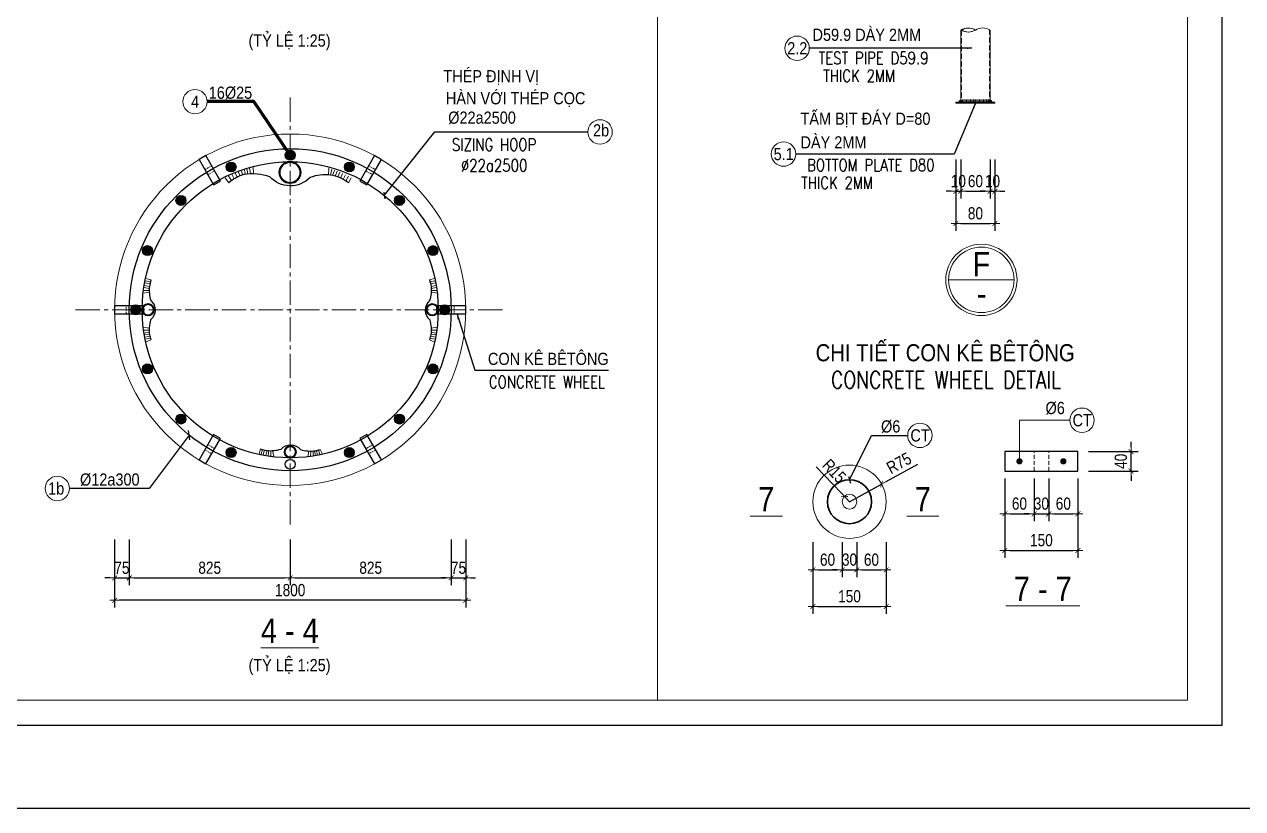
# Model space of a CAD drawing. Header units: millimetres. Extents: x -2123450 to -961021, y -260876 to 649159.
# Drawn here: x -1306265 to -1268805, y 317910 to 342013 of the extents above; entities that cross this region are included whole.
import ezdxf
from ezdxf.enums import TextEntityAlignment as Align

# ---------------------------------------------------------------- set-up
doc = ezdxf.new("R2010")
doc.units = ezdxf.units.MM
doc.header["$LTSCALE"] = 1000
doc.header["$MEASUREMENT"] = 0
doc.header["$PDMODE"] = 66
for name, pattern in [('CENTER2', [1.125, 0.75, -0.125, 0.125, -0.125]), ('HIDDEN', [0.375, 0.25, -0.125]), ('HIDDEN2', [4.7625, 3.175, -1.5875])]:
    doc.linetypes.add(name, pattern=pattern)
doc.layers.get('0').update_dxf_attribs({"linetype": 'CONTINUOUS'})
doc.layers.get('DEFPOINTS').update_dxf_attribs({"linetype": 'CONTINUOUS'})
for name, color, linetype in [('03BORER', 3, 'CONTINUOUS'), ('05STEEL', 4, 'CONTINUOUS'), ('TEXT', 7, 'CONTINUOUS')]:
    doc.layers.add(name, color=color, linetype=linetype)
for name, color, linetype, lineweight in [('NDC_S_AXIS', 5, 'CENTER2', 15), ('NDC_S_BREAK-LINE', 1, 'CONTINUOUS', 15), ('NDC_S_CONTINUOUS', 3, 'CONTINUOUS', 20), ('NDC_S_DIM', 1, 'CONTINUOUS', 9), ('NDC_S_FOUNDATION NAME', 7, 'CONTINUOUS', 20), ('NDC_S_HATCH MATERIAL', 8, 'CONTINUOUS', 13), ('NDC_S_HIDDEN', 9, 'HIDDEN2', 20), ('NDC_S_LEADER', 1, 'CONTINUOUS', 9), ('NDC_S_REBAR', 4, 'CONTINUOUS', 35), ('NDC_S_REBAR NO.', 7, 'CONTINUOUS', 20), ('NDC_S_REBAR NO. BOX', 1, 'CONTINUOUS', 9), ('NDC_S_REBAR SECTION', 6, 'CONTINUOUS', 25), ('NDC_S_STIRRUP', 2, 'CONTINUOUS', 25), ('NDC_S_VN TITLE', 6, 'CONTINUOUS', 9)]:
    doc.layers.add(name, color=color, linetype=linetype, lineweight=lineweight)
doc.styles.add('NDC_ARIAL', font='arial.ttf', dxfattribs={"width": 0.8})
doc.styles.get("Standard").update_dxf_attribs({"font": 'romans.shx', "bigfont": 'vns.shx'})
doc.dimstyles.new('NDC_1-100', dxfattribs={"dimscale": 100, "dimtxt": 2.2, "dimasz": 1, "dimexe": 1.5, "dimexo": 2, "dimgap": 0.8, "dimtad": 1, "dimdec": 0, "dimdsep": 46, "dimtxsty": 'NDC_ARIAL', "dimblk": 'DIMMARK', "dimcen": 49999.938995, "dimdle": 1.5, "dimclrd": 1, "dimclre": 1, "dimclrt": 3, "dimadec": 0, "dimazin": 0, "dimtfac": 1, "dimtdec": 0, "dimtix": 1, "dimtmove": 2, "dimatfit": 3, "dimfxl": 1, "dimarcsym": 0})
doc.dimstyles.new('NDC_1-150(10)', dxfattribs={"dimscale": 150, "dimtxt": 2.5, "dimasz": 1, "dimexe": 1.5, "dimexo": 0, "dimgap": 0.8, "dimtad": 1, "dimdec": 0, "dimlfac": 0.066667, "dimdsep": 46, "dimtxsty": 'NDC_ARIAL', "dimblk": 'DIMMARK', "dimcen": 49999.938995, "dimdle": 1.5, "dimclrd": 1, "dimclre": 1, "dimclrt": 3, "dimadec": 0, "dimazin": 0, "dimtfac": 1, "dimtdec": 0, "dimtix": 1, "dimtmove": 2, "dimatfit": 3, "dimfxl": 1, "dimarcsym": 0})
doc.dimstyles.new('NDC_1-150(25)', dxfattribs={"dimscale": 150, "dimtxt": 2.5, "dimasz": 1, "dimexe": 1.5, "dimexo": 0, "dimgap": 0.8, "dimtad": 1, "dimdec": 0, "dimlfac": 0.166667, "dimdsep": 46, "dimtxsty": 'NDC_ARIAL', "dimblk": 'DIMMARK', "dimcen": 49999.938995, "dimdle": 1.5, "dimclrd": 1, "dimclre": 1, "dimclrt": 3, "dimadec": 0, "dimazin": 0, "dimtfac": 1, "dimtdec": 0, "dimtix": 1, "dimtmove": 2, "dimatfit": 3, "dimfxl": 1, "dimarcsym": 0})

# ---------------------------------------------------------------- blocks, each defined once
blk = doc.blocks.new('*U228')
at = {"layer": 'NDC_S_HATCH MATERIAL'}
blk.add_line((0, 42), (0, -42), dxfattribs=at)
blk = doc.blocks.new('*U227')
at = {"layer": 'NDC_S_HATCH MATERIAL', "color": 0, "linetype": 'ByBlock', "lineweight": -2, "transparency": 16777216}
for p in [(0, 0), (40, 0), (80, 0), (120, 0), (160, 0), (200, 0), (240, 0), (280, 0), (320, 0), (360, 0), (400, 0), (440, 0), (480, 0), (520, 0), (560, 0), (600, 0), (640, 0), (680, 0), (720, 0), (760, 0), (800, 0)]:
    blk.add_blockref('*U228', p, dxfattribs=at)
blk = doc.blocks.new('DIMMARK')
at = {"layer": 'NDC_S_DIM', "color": 1}
blk.add_line((-1.5, 0), (1, 0), dxfattribs=at)
at = {"layer": 'NDC_S_DIM', "color": 2, "const_width": 0.15}
blk.add_lwpolyline([(-0.5, -0.5), (0.5, 0.5)], dxfattribs=at)
blk = doc.blocks.new('*D1880')
at = {"layer": 'DEFPOINTS', "color": 0, "transparency": 16777216}
for p in [(29047, -63333), (29197, -63333), (29197, -64308)]:
    blk.add_point(p, dxfattribs=at)
at = {"layer": 'NDC_S_DIM', "color": 1, "lineweight": -2, "transparency": 16777216}
for p, q in [((29047, -63333), (29047, -64533)), ((29197, -63333), (29197, -64533)), ((28897, -64308), (28747, -64308)), ((29047, -64308), (29197, -64308)), ((29347, -64308), (29497, -64308))]:
    blk.add_line(p, q, dxfattribs=at)
at = {"layer": 'NDC_S_DIM', "color": 1, "lineweight": -2, "transparency": 16777216, "xscale": 150, "yscale": 150, "zscale": 150}
blk.add_blockref('DIMMARK', (29047, -64308), dxfattribs=at)
at = {"layer": 'NDC_S_DIM', "color": 1, "lineweight": -2, "transparency": 16777216, "xscale": 150, "yscale": 150, "zscale": 150, "rotation": 180}
blk.add_blockref('DIMMARK', (29197, -64308), dxfattribs=at)
at = {"layer": 'NDC_S_DIM', "color": 3, "transparency": 16777216, "insert": (29122, -63997), "char_height": 375, "attachment_point": 5, "style": 'NDC_ARIAL'}
blk.add_mtext('10', dxfattribs=at)
blk = doc.blocks.new('*D1881')
at = {"layer": 'DEFPOINTS', "color": 0, "transparency": 16777216}
for p in [(29197, -63333), (30097, -63333), (30097, -64308)]:
    blk.add_point(p, dxfattribs=at)
at = {"layer": 'NDC_S_DIM', "color": 1, "lineweight": -2, "transparency": 16777216}
for p, q in [((29197, -63333), (29197, -64533)), ((30097, -63333), (30097, -64533)), ((29347, -64308), (29947, -64308))]:
    blk.add_line(p, q, dxfattribs=at)
at = {"layer": 'NDC_S_DIM', "color": 1, "lineweight": -2, "transparency": 16777216, "xscale": 150, "yscale": 150, "zscale": 150, "rotation": 180}
blk.add_blockref('DIMMARK', (29197, -64308), dxfattribs=at)
at = {"layer": 'NDC_S_DIM', "color": 1, "lineweight": -2, "transparency": 16777216, "xscale": 150, "yscale": 150, "zscale": 150}
blk.add_blockref('DIMMARK', (30097, -64308), dxfattribs=at)
at = {"layer": 'NDC_S_DIM', "color": 3, "transparency": 16777216, "insert": (29647, -63997), "char_height": 375, "attachment_point": 5, "style": 'NDC_ARIAL'}
blk.add_mtext('60', dxfattribs=at)
blk = doc.blocks.new('*D1882')
at = {"layer": 'DEFPOINTS', "color": 0, "transparency": 16777216}
for p in [(30097, -63333), (30247, -63333), (30247, -64308)]:
    blk.add_point(p, dxfattribs=at)
at = {"layer": 'NDC_S_DIM', "color": 1, "lineweight": -2, "transparency": 16777216}
for p, q in [((30097, -63333), (30097, -64533)), ((30247, -63333), (30247, -64533)), ((29947, -64308), (29797, -64308)), ((30097, -64308), (30247, -64308)), ((30397, -64308), (30547, -64308))]:
    blk.add_line(p, q, dxfattribs=at)
at = {"layer": 'NDC_S_DIM', "color": 1, "lineweight": -2, "transparency": 16777216, "xscale": 150, "yscale": 150, "zscale": 150}
blk.add_blockref('DIMMARK', (30097, -64308), dxfattribs=at)
at = {"layer": 'NDC_S_DIM', "color": 1, "lineweight": -2, "transparency": 16777216, "xscale": 150, "yscale": 150, "zscale": 150, "rotation": 180}
blk.add_blockref('DIMMARK', (30247, -64308), dxfattribs=at)
at = {"layer": 'NDC_S_DIM', "color": 3, "transparency": 16777216, "insert": (30172, -63997), "char_height": 375, "attachment_point": 5, "style": 'NDC_ARIAL'}
blk.add_mtext('10', dxfattribs=at)
blk = doc.blocks.new('*D1883')
at = {"layer": 'DEFPOINTS', "color": 0, "transparency": 16777216}
for p in [(29047, -63333), (30247, -63333), (30247, -65299)]:
    blk.add_point(p, dxfattribs=at)
at = {"layer": 'NDC_S_DIM', "color": 1, "lineweight": -2, "transparency": 16777216}
for p, q in [((29047, -63333), (29047, -65524)), ((30247, -63333), (30247, -65524)), ((29197, -65299), (30097, -65299))]:
    blk.add_line(p, q, dxfattribs=at)
at = {"layer": 'NDC_S_DIM', "color": 1, "lineweight": -2, "transparency": 16777216, "xscale": 150, "yscale": 150, "zscale": 150, "rotation": 180}
blk.add_blockref('DIMMARK', (29047, -65299), dxfattribs=at)
at = {"layer": 'NDC_S_DIM', "color": 1, "lineweight": -2, "transparency": 16777216, "xscale": 150, "yscale": 150, "zscale": 150}
blk.add_blockref('DIMMARK', (30247, -65299), dxfattribs=at)
at = {"layer": 'NDC_S_DIM', "color": 3, "transparency": 16777216, "insert": (29647, -64987), "char_height": 375, "attachment_point": 5, "style": 'NDC_ARIAL'}
blk.add_mtext('80', dxfattribs=at)
blk = doc.blocks.new('CON KE')
at = {"layer": 'NDC_S_CONTINUOUS'}
for radius in [225, 45]:
    blk.add_circle((-285322.3, 378613.7), radius, dxfattribs=at)
blk = doc.blocks.new('*D1884')
at = {"layer": 'DEFPOINTS', "color": 0, "transparency": 16777216}
for p in [(30550, -73138), (31450, -73138), (31450, -74221)]:
    blk.add_point(p, dxfattribs=at)
at = {"layer": 'NDC_S_DIM', "color": 1, "lineweight": -2, "transparency": 16777216}
for p, q in [((30550, -73138), (30550, -74446)), ((31450, -73138), (31450, -74446)), ((30700, -74221), (31300, -74221))]:
    blk.add_line(p, q, dxfattribs=at)
at = {"layer": 'NDC_S_DIM', "color": 1, "lineweight": -2, "transparency": 16777216, "xscale": 150, "yscale": 150, "zscale": 150, "rotation": 180}
blk.add_blockref('DIMMARK', (30550, -74221), dxfattribs=at)
at = {"layer": 'NDC_S_DIM', "color": 1, "lineweight": -2, "transparency": 16777216, "xscale": 150, "yscale": 150, "zscale": 150}
blk.add_blockref('DIMMARK', (31450, -74221), dxfattribs=at)
at = {"layer": 'NDC_S_DIM', "color": 3, "transparency": 16777216, "insert": (31000, -73909), "char_height": 375, "attachment_point": 5, "style": 'NDC_ARIAL'}
blk.add_mtext('60', dxfattribs=at)
blk = doc.blocks.new('*D1885')
at = {"layer": 'DEFPOINTS', "color": 0, "transparency": 16777216}
for p in [(31450, -73138), (31900, -73138), (31900, -74221)]:
    blk.add_point(p, dxfattribs=at)
at = {"layer": 'NDC_S_DIM', "color": 1, "lineweight": -2, "transparency": 16777216}
for p, q in [((31450, -73138), (31450, -74446)), ((31900, -73138), (31900, -74446)), ((31300, -74221), (31150, -74221)), ((31450, -74221), (31900, -74221)), ((32050, -74221), (32200, -74221))]:
    blk.add_line(p, q, dxfattribs=at)
at = {"layer": 'NDC_S_DIM', "color": 1, "lineweight": -2, "transparency": 16777216, "xscale": 150, "yscale": 150, "zscale": 150}
blk.add_blockref('DIMMARK', (31450, -74221), dxfattribs=at)
at = {"layer": 'NDC_S_DIM', "color": 1, "lineweight": -2, "transparency": 16777216, "xscale": 150, "yscale": 150, "zscale": 150, "rotation": 180}
blk.add_blockref('DIMMARK', (31900, -74221), dxfattribs=at)
at = {"layer": 'NDC_S_DIM', "color": 3, "transparency": 16777216, "insert": (31675, -73909), "char_height": 375, "attachment_point": 5, "style": 'NDC_ARIAL'}
blk.add_mtext('30', dxfattribs=at)
blk = doc.blocks.new('*D1886')
at = {"layer": 'DEFPOINTS', "color": 0, "transparency": 16777216}
for p in [(31900, -73138), (32800, -73138), (32800, -74221)]:
    blk.add_point(p, dxfattribs=at)
at = {"layer": 'NDC_S_DIM', "color": 1, "lineweight": -2, "transparency": 16777216}
for p, q in [((31900, -73138), (31900, -74446)), ((32800, -73138), (32800, -74446)), ((32050, -74221), (32650, -74221))]:
    blk.add_line(p, q, dxfattribs=at)
at = {"layer": 'NDC_S_DIM', "color": 1, "lineweight": -2, "transparency": 16777216, "xscale": 150, "yscale": 150, "zscale": 150, "rotation": 180}
blk.add_blockref('DIMMARK', (31900, -74221), dxfattribs=at)
at = {"layer": 'NDC_S_DIM', "color": 1, "lineweight": -2, "transparency": 16777216, "xscale": 150, "yscale": 150, "zscale": 150}
blk.add_blockref('DIMMARK', (32800, -74221), dxfattribs=at)
at = {"layer": 'NDC_S_DIM', "color": 3, "transparency": 16777216, "insert": (32350, -73909), "char_height": 375, "attachment_point": 5, "style": 'NDC_ARIAL'}
blk.add_mtext('60', dxfattribs=at)
blk = doc.blocks.new('*D1887')
at = {"layer": 'DEFPOINTS', "color": 0, "transparency": 16777216}
for p in [(30550, -73138), (32800, -73138), (32800, -75346)]:
    blk.add_point(p, dxfattribs=at)
at = {"layer": 'NDC_S_DIM', "color": 1, "lineweight": -2, "transparency": 16777216}
for p, q in [((30550, -73138), (30550, -75571)), ((32800, -73138), (32800, -75571)), ((30700, -75346), (32650, -75346))]:
    blk.add_line(p, q, dxfattribs=at)
at = {"layer": 'NDC_S_DIM', "color": 1, "lineweight": -2, "transparency": 16777216, "xscale": 150, "yscale": 150, "zscale": 150, "rotation": 180}
blk.add_blockref('DIMMARK', (30550, -75346), dxfattribs=at)
at = {"layer": 'NDC_S_DIM', "color": 1, "lineweight": -2, "transparency": 16777216, "xscale": 150, "yscale": 150, "zscale": 150}
blk.add_blockref('DIMMARK', (32800, -75346), dxfattribs=at)
at = {"layer": 'NDC_S_DIM', "color": 3, "transparency": 16777216, "insert": (31675, -75034), "char_height": 375, "attachment_point": 5, "style": 'NDC_ARIAL'}
blk.add_mtext('150', dxfattribs=at)
blk = doc.blocks.new('*D1888')
at = {"layer": 'DEFPOINTS', "color": 0, "transparency": 16777216}
for p in [(33120, -72307), (34431, -72307), (33120, -72907)]:
    blk.add_point(p, dxfattribs=at)
at = {"layer": 'NDC_S_DIM', "color": 1, "lineweight": -2, "transparency": 16777216}
for p, q in [((34431, -72157), (34431, -72007)), ((33120, -72307), (34656, -72307)), ((34431, -72907), (34431, -72307)), ((33120, -72907), (34656, -72907)), ((34431, -73057), (34431, -73207))]:
    blk.add_line(p, q, dxfattribs=at)
at = {"layer": 'NDC_S_DIM', "color": 1, "lineweight": -2, "transparency": 16777216, "xscale": 150, "yscale": 150, "zscale": 150}
for p, rotation in [((34431, -72307), 270), ((34431, -72907), 90)]:
    blk.add_blockref('DIMMARK', p, dxfattribs=dict(at, rotation=rotation))
at = {"layer": 'NDC_S_DIM', "color": 3, "transparency": 16777216, "insert": (34119, -72607), "char_height": 375, "attachment_point": 5, "rotation": 90, "style": 'NDC_ARIAL'}
blk.add_mtext('40', dxfattribs=at)
blk = doc.blocks.new('*D1889')
at = {"layer": 'DEFPOINTS', "color": 0, "transparency": 16777216}
for p in [(24650, -75090), (25550, -75090), (25550, -75943)]:
    blk.add_point(p, dxfattribs=at)
at = {"layer": 'NDC_S_DIM', "color": 1, "lineweight": -2, "transparency": 16777216}
for p, q in [((24650, -75090), (24650, -76168)), ((25550, -75090), (25550, -76168)), ((24800, -75943), (25400, -75943))]:
    blk.add_line(p, q, dxfattribs=at)
at = {"layer": 'NDC_S_DIM', "color": 1, "lineweight": -2, "transparency": 16777216, "xscale": 150, "yscale": 150, "zscale": 150, "rotation": 180}
blk.add_blockref('DIMMARK', (24650, -75943), dxfattribs=at)
at = {"layer": 'NDC_S_DIM', "color": 1, "lineweight": -2, "transparency": 16777216, "xscale": 150, "yscale": 150, "zscale": 150}
blk.add_blockref('DIMMARK', (25550, -75943), dxfattribs=at)
at = {"layer": 'NDC_S_DIM', "color": 3, "transparency": 16777216, "insert": (25100, -75632), "char_height": 375, "attachment_point": 5, "style": 'NDC_ARIAL'}
blk.add_mtext('60', dxfattribs=at)
blk = doc.blocks.new('*D1890')
at = {"layer": 'DEFPOINTS', "color": 0, "transparency": 16777216}
for p in [(25550, -75090), (26000, -75090), (26000, -75943)]:
    blk.add_point(p, dxfattribs=at)
at = {"layer": 'NDC_S_DIM', "color": 1, "lineweight": -2, "transparency": 16777216}
for p, q in [((25550, -75090), (25550, -76168)), ((26000, -75090), (26000, -76168)), ((25400, -75943), (25250, -75943)), ((25550, -75943), (26000, -75943)), ((26150, -75943), (26300, -75943))]:
    blk.add_line(p, q, dxfattribs=at)
at = {"layer": 'NDC_S_DIM', "color": 1, "lineweight": -2, "transparency": 16777216, "xscale": 150, "yscale": 150, "zscale": 150}
blk.add_blockref('DIMMARK', (25550, -75943), dxfattribs=at)
at = {"layer": 'NDC_S_DIM', "color": 1, "lineweight": -2, "transparency": 16777216, "xscale": 150, "yscale": 150, "zscale": 150, "rotation": 180}
blk.add_blockref('DIMMARK', (26000, -75943), dxfattribs=at)
at = {"layer": 'NDC_S_DIM', "color": 3, "transparency": 16777216, "insert": (25775, -75631), "char_height": 375, "attachment_point": 5, "style": 'NDC_ARIAL'}
blk.add_mtext('30', dxfattribs=at)
blk = doc.blocks.new('*D1891')
at = {"layer": 'DEFPOINTS', "color": 0, "transparency": 16777216}
for p in [(26000, -75090), (26900, -75090), (26900, -75943)]:
    blk.add_point(p, dxfattribs=at)
at = {"layer": 'NDC_S_DIM', "color": 1, "lineweight": -2, "transparency": 16777216}
for p, q in [((26000, -75090), (26000, -76168)), ((26900, -75090), (26900, -76168)), ((26150, -75943), (26750, -75943))]:
    blk.add_line(p, q, dxfattribs=at)
at = {"layer": 'NDC_S_DIM', "color": 1, "lineweight": -2, "transparency": 16777216, "xscale": 150, "yscale": 150, "zscale": 150, "rotation": 180}
blk.add_blockref('DIMMARK', (26000, -75943), dxfattribs=at)
at = {"layer": 'NDC_S_DIM', "color": 1, "lineweight": -2, "transparency": 16777216, "xscale": 150, "yscale": 150, "zscale": 150}
blk.add_blockref('DIMMARK', (26900, -75943), dxfattribs=at)
at = {"layer": 'NDC_S_DIM', "color": 3, "transparency": 16777216, "insert": (26450, -75632), "char_height": 375, "attachment_point": 5, "style": 'NDC_ARIAL'}
blk.add_mtext('60', dxfattribs=at)
blk = doc.blocks.new('*D1892')
at = {"layer": 'DEFPOINTS', "color": 0, "transparency": 16777216}
for p in [(24650, -75090), (26900, -75090), (26900, -77068)]:
    blk.add_point(p, dxfattribs=at)
at = {"layer": 'NDC_S_DIM', "color": 1, "lineweight": -2, "transparency": 16777216}
for p, q in [((24650, -75090), (24650, -77293)), ((26900, -75090), (26900, -77293)), ((24800, -77068), (26750, -77068))]:
    blk.add_line(p, q, dxfattribs=at)
at = {"layer": 'NDC_S_DIM', "color": 1, "lineweight": -2, "transparency": 16777216, "xscale": 150, "yscale": 150, "zscale": 150, "rotation": 180}
blk.add_blockref('DIMMARK', (24650, -77068), dxfattribs=at)
at = {"layer": 'NDC_S_DIM', "color": 1, "lineweight": -2, "transparency": 16777216, "xscale": 150, "yscale": 150, "zscale": 150}
blk.add_blockref('DIMMARK', (26900, -77068), dxfattribs=at)
at = {"layer": 'NDC_S_DIM', "color": 3, "transparency": 16777216, "insert": (25775, -76757), "char_height": 375, "attachment_point": 5, "style": 'NDC_ARIAL'}
blk.add_mtext('150', dxfattribs=at)
blk = doc.blocks.new('*D1893')
at = {"layer": 'DEFPOINTS', "color": 0, "transparency": 16777216}
for p in [(26762, -73309), (25775, -73849)]:
    blk.add_point(p, dxfattribs=at)
at = {"layer": 'NDC_S_DIM', "color": 1, "lineweight": -2, "transparency": 16777216}
for p, q in [((27866, -72704), (26893, -73237)), ((25775, -73849), (26762, -73309))]:
    blk.add_line(p, q, dxfattribs=at)
at = {"layer": 'NDC_S_DIM', "color": 1, "lineweight": -2, "transparency": 16777216, "xscale": 150, "yscale": 150, "zscale": 150, "rotation": 208.7025929309374}
blk.add_blockref('DIMMARK', (26762, -73309), dxfattribs=at)
at = {"layer": 'NDC_S_DIM', "color": 3, "transparency": 16777216, "insert": (27296, -72662), "char_height": 375, "attachment_point": 5, "rotation": 28.7026, "style": 'NDC_ARIAL'}
blk.add_mtext('R75', dxfattribs=at)
blk = doc.blocks.new('*D1894')
at = {"layer": 'DEFPOINTS', "color": 0, "transparency": 16777216}
for p in [(25619, -73686), (25775, -73849)]:
    blk.add_point(p, dxfattribs=at)
at = {"layer": 'NDC_S_DIM', "color": 1, "lineweight": -2, "transparency": 16777216}
for p, q in [((24750, -72776), (25516, -73578)), ((25775, -73849), (25619, -73686))]:
    blk.add_line(p, q, dxfattribs=at)
at = {"layer": 'NDC_S_DIM', "color": 1, "lineweight": -2, "transparency": 16777216, "xscale": 150, "yscale": 150, "zscale": 150, "rotation": 313.6770531536743}
blk.add_blockref('DIMMARK', (25619, -73686), dxfattribs=at)
at = {"layer": 'NDC_S_DIM', "color": 3, "transparency": 16777216, "insert": (25306, -72907), "char_height": 375, "attachment_point": 5, "rotation": 313.6771, "style": 'NDC_ARIAL'}
blk.add_mtext('R15', dxfattribs=at)
blk = doc.blocks.new('MC7')
at = {"layer": '03BORER'}
blk.add_lwpolyline([(-277807, 378710), (-275557, 378710), (-275557, 379310), (-277807, 379310)], close=True, dxfattribs=at)
at = {"layer": 'NDC_S_HATCH MATERIAL', "linetype": 'HIDDEN', "ltscale": 0.5}
for p, q in [((-276907, 378710), (-276907, 379310)), ((-276457, 378710), (-276457, 379310))]:
    blk.add_line(p, q, dxfattribs=at)
blk = doc.blocks.new('*U155')
at = {"layer": 'NDC_S_CONTINUOUS'}
blk.add_circle((0, 0), 5400, dxfattribs=at)
at = {"layer": 'NDC_S_STIRRUP'}
for radius in [4950, 4550]:
    blk.add_circle((0, 0), radius, dxfattribs=at)
blk = doc.blocks.new('*D1382')
at = {"layer": 'DEFPOINTS', "color": 0, "transparency": 16777216}
for p in [(-1303491, 326183), (-1292691, 326183), (-1303491, 324313)]:
    blk.add_point(p, dxfattribs=at)
at = {"layer": 'NDC_S_DIM', "color": 1, "lineweight": -2, "transparency": 16777216}
for p, q in [((-1303491, 326183), (-1303491, 324088)), ((-1292691, 326183), (-1292691, 324088)), ((-1292841, 324313), (-1303341, 324313))]:
    blk.add_line(p, q, dxfattribs=at)
at = {"layer": 'NDC_S_DIM', "color": 1, "lineweight": -2, "transparency": 16777216, "xscale": 150, "yscale": 150, "zscale": 150, "rotation": 180}
blk.add_blockref('DIMMARK', (-1303491, 324313), dxfattribs=at)
at = {"layer": 'NDC_S_DIM', "color": 1, "lineweight": -2, "transparency": 16777216, "xscale": 150, "yscale": 150, "zscale": 150}
blk.add_blockref('DIMMARK', (-1292691, 324313), dxfattribs=at)
at = {"layer": 'NDC_S_DIM', "color": 3, "transparency": 16777216, "insert": (-1298091, 324624), "char_height": 375, "attachment_point": 5, "style": 'NDC_ARIAL'}
blk.add_mtext('1800', dxfattribs=at)
blk = doc.blocks.new('*D1383')
at = {"layer": 'DEFPOINTS', "color": 0, "transparency": 16777216}
for p in [(-1303491, 326183), (-1303041, 326183), (-1303041, 325000)]:
    blk.add_point(p, dxfattribs=at)
at = {"layer": 'NDC_S_DIM', "color": 1, "lineweight": -2, "transparency": 16777216}
for p, q in [((-1303491, 326183), (-1303491, 324775)), ((-1303041, 326183), (-1303041, 324775)), ((-1303641, 325000), (-1303791, 325000)), ((-1303491, 325000), (-1303041, 325000)), ((-1302891, 325000), (-1302741, 325000))]:
    blk.add_line(p, q, dxfattribs=at)
at = {"layer": 'NDC_S_DIM', "color": 1, "lineweight": -2, "transparency": 16777216, "xscale": 150, "yscale": 150, "zscale": 150}
blk.add_blockref('DIMMARK', (-1303491, 325000), dxfattribs=at)
at = {"layer": 'NDC_S_DIM', "color": 1, "lineweight": -2, "transparency": 16777216, "xscale": 150, "yscale": 150, "zscale": 150, "rotation": 180}
blk.add_blockref('DIMMARK', (-1303041, 325000), dxfattribs=at)
at = {"layer": 'NDC_S_DIM', "color": 3, "transparency": 16777216, "insert": (-1303266, 325310), "char_height": 375, "attachment_point": 5, "style": 'NDC_ARIAL'}
blk.add_mtext('75', dxfattribs=at)
blk = doc.blocks.new('*D1384')
at = {"layer": 'DEFPOINTS', "color": 0, "transparency": 16777216}
for p in [(-1303041, 326183), (-1298091, 326183), (-1298091, 325000)]:
    blk.add_point(p, dxfattribs=at)
at = {"layer": 'NDC_S_DIM', "color": 1, "lineweight": -2, "transparency": 16777216}
for p, q in [((-1303041, 326183), (-1303041, 324775)), ((-1298091, 326183), (-1298091, 324775)), ((-1302891, 325000), (-1298241, 325000))]:
    blk.add_line(p, q, dxfattribs=at)
at = {"layer": 'NDC_S_DIM', "color": 1, "lineweight": -2, "transparency": 16777216, "xscale": 150, "yscale": 150, "zscale": 150, "rotation": 180}
blk.add_blockref('DIMMARK', (-1303041, 325000), dxfattribs=at)
at = {"layer": 'NDC_S_DIM', "color": 1, "lineweight": -2, "transparency": 16777216, "xscale": 150, "yscale": 150, "zscale": 150}
blk.add_blockref('DIMMARK', (-1298091, 325000), dxfattribs=at)
at = {"layer": 'NDC_S_DIM', "color": 3, "transparency": 16777216, "insert": (-1300566, 325311), "char_height": 375, "attachment_point": 5, "style": 'NDC_ARIAL'}
blk.add_mtext('825', dxfattribs=at)
blk = doc.blocks.new('*D1385')
at = {"layer": 'DEFPOINTS', "color": 0, "transparency": 16777216}
for p in [(-1298091, 326183), (-1293141, 326183), (-1293141, 325000)]:
    blk.add_point(p, dxfattribs=at)
at = {"layer": 'NDC_S_DIM', "color": 1, "lineweight": -2, "transparency": 16777216}
for p, q in [((-1298091, 326183), (-1298091, 324775)), ((-1293141, 326183), (-1293141, 324775)), ((-1297941, 325000), (-1293291, 325000))]:
    blk.add_line(p, q, dxfattribs=at)
at = {"layer": 'NDC_S_DIM', "color": 1, "lineweight": -2, "transparency": 16777216, "xscale": 150, "yscale": 150, "zscale": 150, "rotation": 180}
blk.add_blockref('DIMMARK', (-1298091, 325000), dxfattribs=at)
at = {"layer": 'NDC_S_DIM', "color": 1, "lineweight": -2, "transparency": 16777216, "xscale": 150, "yscale": 150, "zscale": 150}
blk.add_blockref('DIMMARK', (-1293141, 325000), dxfattribs=at)
at = {"layer": 'NDC_S_DIM', "color": 3, "transparency": 16777216, "insert": (-1295616, 325311), "char_height": 375, "attachment_point": 5, "style": 'NDC_ARIAL'}
blk.add_mtext('825', dxfattribs=at)
blk = doc.blocks.new('*D1386')
at = {"layer": 'DEFPOINTS', "color": 0, "transparency": 16777216}
for p in [(-1293141, 326183), (-1292691, 326183), (-1292691, 325000)]:
    blk.add_point(p, dxfattribs=at)
at = {"layer": 'NDC_S_DIM', "color": 1, "lineweight": -2, "transparency": 16777216}
for p, q in [((-1293141, 326183), (-1293141, 324775)), ((-1292691, 326183), (-1292691, 324775)), ((-1293291, 325000), (-1293441, 325000)), ((-1293141, 325000), (-1292691, 325000)), ((-1292541, 325000), (-1292391, 325000))]:
    blk.add_line(p, q, dxfattribs=at)
at = {"layer": 'NDC_S_DIM', "color": 1, "lineweight": -2, "transparency": 16777216, "xscale": 150, "yscale": 150, "zscale": 150}
blk.add_blockref('DIMMARK', (-1293141, 325000), dxfattribs=at)
at = {"layer": 'NDC_S_DIM', "color": 1, "lineweight": -2, "transparency": 16777216, "xscale": 150, "yscale": 150, "zscale": 150, "rotation": 180}
blk.add_blockref('DIMMARK', (-1292691, 325000), dxfattribs=at)
at = {"layer": 'NDC_S_DIM', "color": 3, "transparency": 16777216, "insert": (-1292916, 325310), "char_height": 375, "attachment_point": 5, "style": 'NDC_ARIAL'}
blk.add_mtext('75', dxfattribs=at)
blk = doc.blocks.new('*U208')
at = {"layer": 'NDC_S_DIM', "xscale": 0.4, "yscale": 0.4, "zscale": 0.4}
blk.add_blockref('MC7', (110673, -151604), dxfattribs=at)
blk = doc.blocks.new('*U1353')
at = {"color": 0, "linetype": 'ByBlock', "lineweight": -2, "transparency": 16777216}
blk.add_blockref('*U208', (0, 0), dxfattribs=at)
blk = doc.blocks.new('*U1354')
at = {"layer": '03BORER', "color": 0, "linetype": 'ByBlock', "lineweight": -2, "transparency": 16777216}
for p, rotation in [((-1445695, 337529), 299.9999999999999), ((-1440745, 337529), 239.9999999999999), ((-1438270, 333242), 180), ((-1445695, 328955), 59.99999999999999), ((-1440745, 328955), 120)]:
    blk.add_blockref('*U1353', p, dxfattribs=dict(at, rotation=rotation))
blk.add_blockref('*U1353', (-1448170, 333242), dxfattribs=at)
blk = doc.blocks.new('21231')
at = {"layer": 'NDC_S_REBAR SECTION'}
h = blk.add_hatch(color=256, dxfattribs=at)
h.dxf.hatch_style = 1
edge = h.paths.add_edge_path()
edge.add_arc((-522, -406), 153, 0, 360)
blk.add_circle((-522, -406), 153, dxfattribs=at)
blk = doc.blocks.new('*U209')
at = {"color": 1}
blk.add_blockref('21231', (522, 406), dxfattribs=at)
blk = doc.blocks.new('*U1355')
at = {"color": 0, "linetype": 'ByBlock', "lineweight": -2, "transparency": 16777216, "rotation": 180}
blk.add_blockref('*U209', (0, 0), dxfattribs=at)
blk = doc.blocks.new('*U1356')
at = {"layer": '03BORER', "color": 0, "linetype": 'ByBlock', "lineweight": -2, "transparency": 16777216}
blk.add_blockref('*U1355', (-1443220, 376956), dxfattribs=at)
for p, rotation in [((-1445038, 376594), 22.5), ((-1441402, 376594), 337.4999999999999), ((-1446579, 375565), 45.00000000000001), ((-1439861, 375565), 315), ((-1447608, 374024), 67.5), ((-1438831, 374024), 292.4999999999999), ((-1447970, 372206), 90), ((-1438470, 372206), 270), ((-1447608, 370388), 112.5), ((-1438831, 370388), 247.5), ((-1446579, 368847), 135), ((-1439861, 368847), 225), ((-1445038, 367817), 157.5), ((-1441402, 367817), 202.4999999999999), ((-1443220, 367456), 180)]:
    blk.add_blockref('*U1355', p, dxfattribs=dict(at, rotation=rotation))
blk = doc.blocks.new('ưeqwewe')
at = {"layer": '05STEEL', "color": 4}
blk.add_lwpolyline([(-1487886, 328815, 0.123663), (-1487656, 329371, 0.128024), (-1487741, 330000, -0.427682), (-1487741, 331236, 0.132008), (-1487681, 332031, 0.107548), (-1487939, 332493, 0.020618)], format="xyb", dxfattribs=at)
at = {"layer": 'NDC_S_HATCH MATERIAL'}
for p, q in [((-1487939, 332493), (-1487786, 332607)), ((-1487876, 332415), (-1487730, 332504)), ((-1487819, 332333), (-1487678, 332403)), ((-1487769, 332246), (-1487633, 332308)), ((-1487726, 332154), (-1487593, 332217)), ((-1487693, 332068), (-1487554, 332124)), ((-1487674, 331991), (-1487518, 332029)), ((-1487664, 331916), (-1487489, 331949)), ((-1487657, 331833), (-1487462, 331869)), ((-1487654, 331745), (-1487426, 331751)), ((-1487665, 329316), (-1487499, 329257)), ((-1487656, 329371), (-1487472, 329337)), ((-1487650, 329436), (-1487444, 329424)), ((-1487784, 328977), (-1487641, 328910)), ((-1487741, 329068), (-1487599, 329006)), ((-1487710, 329148), (-1487564, 329088)), ((-1487685, 329232), (-1487531, 329173)), ((-1487886, 328815), (-1487729, 328733)), ((-1487831, 328896), (-1487683, 328823))]:
    blk.add_line(p, q, dxfattribs=at)
at = {"layer": 'NDC_S_REBAR'}
for radius in [330, 315]:
    blk.add_circle((-1487594, 330618), radius, dxfattribs=at)
blk = doc.blocks.new('HAN DAI')
at = {"layer": '05STEEL', "color": 4}
blk.add_lwpolyline([(-307567, 288279, 0.02201), (-307612, 288076, 0.102878), (-307569, 287644, -0.455013), (-307575, 287047, 0.096416), (-307610, 286589, -0.01258), (-307567, 286440, 0.020618)], format="xyb", dxfattribs=at)
at = {"layer": 'NDC_S_HATCH MATERIAL'}
for p, q in [((-307612, 288073), (-307762, 288110)), ((-307597, 288152), (-307747, 288189)), ((-307583, 288217), (-307732, 288254)), ((-307567, 288279), (-307718, 288316)), ((-307616, 287903), (-307800, 287868)), ((-307618, 287953), (-307788, 287955)), ((-307617, 288015), (-307775, 288042)), ((-307616, 286791), (-307797, 286822)), ((-307618, 286730), (-307784, 286735)), ((-307616, 286670), (-307768, 286643)), ((-307612, 286608), (-307759, 286591)), ((-307598, 286552), (-307745, 286521)), ((-307579, 286488), (-307730, 286453)), ((-307567, 286440), (-307710, 286372))]:
    blk.add_line(p, q, dxfattribs=at)
blk = doc.blocks.new('qưeqeqew')
at = {"layer": 'NDC_S_REBAR'}
for radius in [180, 168]:
    blk.add_circle((180, 0), radius, dxfattribs=at)
at = {"layer": 'NDC_S_DIM'}
blk.add_blockref('HAN DAI', (307832, -287360), dxfattribs=at)
blk = doc.blocks.new('CHI TIET COC DAI TRA')
at = {"layer": 'NDC_S_HATCH MATERIAL'}
for points in [[(29197, -61512.9, 0.4142136), (29142, -61567.9), (29197, -61567.9)], [(30097, -61512.9), (30097, -61567.9), (30152, -61567.9, 0.4142136)]]:
    blk.add_hatch(color=256, dxfattribs=at).paths.add_polyline_path(points)
at = {"layer": 'NDC_S_BREAK-LINE'}
for points in [[(30097, -59351.1, 0.2889796), (29646.5, -59351.1, -0.2859795), (29197, -59352.7, -0.5725531)], [(29197, -59352.7, -0.2823727), (29644.7, -59352.2, -0.2823727)], [(29227, -59352.7, -0.2888372), (29644.7, -59352.2, -0.129847)], [(29646.5, -59351.1, -0.2918231), (29227, -59352.7)]]:
    blk.add_lwpolyline(points, format="xyb", dxfattribs=at)
at = {"layer": 'NDC_S_CONTINUOUS'}
for p, q in [((19867.8, 0), (19867.8, -79943)), ((36168.2, 0), (36168.2, -79507.4)), ((36168.2, 0), (36168.2, -79943)), ((29197, -59352.7), (29197, -61567.9)), ((30097, -59351.1), (30097, -61567.9)), ((0, -79943), (36168.2, -79943))]:
    blk.add_line(p, q, dxfattribs=at)
blk.add_lwpolyline([(29047, -61597.9), (30247, -61597.9), (30247, -61567.9), (29047, -61567.9)], close=True, dxfattribs=at)
at = {"layer": 'NDC_S_DIM'}
blk.add_lwpolyline([(30999.9, -72606.7), (30999.9, -71344.7), (32550.2, -71344.7)], dxfattribs=at)
at = {"layer": 'NDC_S_HIDDEN', "ltscale": 0.05}
for p, q in [((29217.4, -59364.6), (29217.4, -61567.9)), ((30076.5, -59339), (30076.5, -61567.9))]:
    blk.add_line(p, q, dxfattribs=at)
at = {"layer": 'NDC_S_LEADER'}
blk.add_line((28823.9, -67031), (30836.4, -67031), dxfattribs=at)
for radius in [1096.2, 1006.2]:
    blk.add_circle((29830.1, -67031), radius, dxfattribs=at)
at = {"layer": 'NDC_S_REBAR'}
blk.add_circle((25774.8, -73849.1), 675, dxfattribs=at)
for centre, start, end in [((29197, -61567.9), 90, 180), ((30097, -61567.9), 0, 90)]:
    blk.add_arc(centre, 55, start, end, dxfattribs=at)
at = {"layer": 'NDC_S_REBAR NO. BOX'}
for centre in [(24164.1, -59912.8), (23746.2, -63163.7), (32925.2, -71344.7), (27939.1, -71810.4)]:
    blk.add_circle(centre, 375, dxfattribs=at)
at = {"layer": 'NDC_S_REBAR SECTION', "const_width": 96}
for points in [[(31041.5, -72630.7, -1), (30958.4, -72582.7, -1)], [(32308.4, -72630.7, 1), (32391.5, -72582.7, 1)]]:
    blk.add_lwpolyline(points, format="xyb", close=True, dxfattribs=at)
at = {"layer": 'NDC_S_DIM'}
blk.add_blockref('MC7', (308357.1, -451616.7), dxfattribs=at)
at = {"layer": 'NDC_S_HATCH MATERIAL', "xscale": -1, "rotation": 180}
blk.add_blockref('*U227', (29252.4, -61525.7), dxfattribs=at)
at = {"layer": 'NDC_S_REBAR SECTION', "xscale": 5, "yscale": 5, "zscale": 5}
blk.add_blockref('CON KE', (1452386.4, -1966917.7), dxfattribs=at)
at = {"layer": 'NDC_S_FOUNDATION NAME', "style": 'NDC_ARIAL', "width": 0.85}
for s, p in [('D59.9 DÀY 2MM', (24638.3, -59498)), ('TẤM BỊT ĐÁY D=80', (24268.3, -62076.8)), ('DÀY 2MM', (24268.3, -62804.5))]:
    blk.add_text(s, height=375, dxfattribs=at).set_placement(p, align=Align.MIDDLE_LEFT)
for s, height, p in [('CHI TIẾT CON KÊ BÊTÔNG', 525, (28716.4, -69194.7)), ('%%C6', 375, (32098.7, -70968.2)), ('%%C6', 375, (27041.9, -71534.1))]:
    blk.add_text(s, height=height, dxfattribs=at).set_placement(p, align=Align.MIDDLE)
at = {"layer": 'NDC_S_REBAR NO.', "style": 'NDC_ARIAL', "width": 0.85}
for s, height, p in [('2.2', 375, (24169.3, -59912.8)), ('5.1', 375, (23751.4, -63163.7)), ('F', 750, (29830.1, -66544.5)), ('-', 750, (29838.8, -67451.1)), ('CT', 375, (32930.4, -71344.7)), ('CT', 375, (27944.4, -71810.4))]:
    blk.add_text(s, height=height, dxfattribs=at).set_placement(p, align=Align.MIDDLE_CENTER)
at = {"layer": 'NDC_S_VN TITLE', "style": 'NDC_ARIAL', "width": 0.85}
for s, p in [('%%U 7 ', (23215.4, -73767)), ('%%U 7 ', (28030.1, -73767)), ('%%U 7 - 7 ', (31718.5, -76526.9))]:
    blk.add_text(s, height=750, dxfattribs=at).set_placement(p, align=Align.MIDDLE)
at = {"layer": 'TEXT', "color": 3, "linetype": 'Continuous', "ltscale": 0.8, "width": 0.8}
for s, height, p in [('TEST PIPE D59.9', 375, (26515, -60213.3)), ('THICK 2MM', 375, (26068.5, -60758.2)), ('BOTTOM PLATE D80', 375, (26430.8, -63503.7)), ('THICK 2MM', 375, (25390.4, -64048.6)), ('CONCRETE WHEEL DETAIL', 525, (28744.1, -70102.6))]:
    blk.add_text(s, height=height, dxfattribs=at).set_placement(p, align=Align.MIDDLE_CENTER)
at = {"layer": 'NDC_S_DIM'}
for base, p1, p2, picture, middle in [((29197, -64308.1), (29047, -63332.6), (29197, -63332.6), '*D1880', (29122, -63996.6)), ((30247, -65298.9), (29047, -63332.6), (30247, -63332.6), '*D1883', (29647, -64987.4)), ((30097, -64308.1), (29197, -63332.6), (30097, -63332.6), '*D1881', (29647, -63996.6)), ((30247, -64308.1), (30097, -63332.6), (30247, -63332.6), '*D1882', (30172, -63996.6)), ((31449.9, -74220.6), (30549.9, -73138.1), (31449.9, -73138.1), '*D1884', (30999.9, -73909.2)), ((32799.9, -75345.6), (30549.9, -73138.1), (32799.9, -73138.1), '*D1887', (31674.9, -75034.2)), ((31899.9, -74220.6), (31449.9, -73138.1), (31899.9, -73138.1), '*D1885', (31674.9, -73909)), ((32799.9, -74220.6), (31899.9, -73138.1), (32799.9, -73138.1), '*D1886', (32349.9, -73909.2)), ((25549.8, -75943), (24649.8, -75089.9), (25549.8, -75089.9), '*D1889', (25099.8, -75631.6)), ((26899.8, -77068), (24649.8, -75089.9), (26899.8, -75089.9), '*D1892', (25774.8, -76756.6)), ((25999.8, -75943), (25549.8, -75089.9), (25999.8, -75089.9), '*D1890', (25774.8, -75631.4)), ((26899.8, -75943), (25999.8, -75089.9), (26899.8, -75089.9), '*D1891', (26449.8, -75631.6))]:
    dim = blk.add_linear_dim(base=base, p1=p1, p2=p2, dimstyle='NDC_1-150(10)', dxfattribs=at)
    dim.commit()
    dim.dimension.update_dxf_attribs({"geometry": picture, "text_midpoint": middle})
for mpoint, picture, middle in [((26761.6, -73308.8), '*D1893', (27296.1, -72661.9)), ((25619.4, -73686.4), '*D1894', (25306.3, -72907.5))]:
    dim = blk.add_radius_dim(center=(25774.8, -73849.1), mpoint=mpoint, dimstyle='NDC_1-150(10)', dxfattribs=at)
    dim.commit()
    dim.dimension.update_dxf_attribs({"geometry": picture, "text_midpoint": middle})
dim = blk.add_linear_dim(base=(34430.5, -72306.7), p1=(33120.2, -72906.7), p2=(33120.2, -72306.7), angle=90, dimstyle='NDC_1-150(10)', dxfattribs=at)
dim.commit()
dim.dimension.update_dxf_attribs({"geometry": '*D1888', "text_midpoint": (34119, -72606.7)})
blk.add_leader([(29535.7, -59912.8), (24539.1, -59912.8)], dimstyle='NDC_1-150(10)', override={"dimgap": 0.8, "dimtad": 0}, dxfattribs=at)
at = {"layer": 'NDC_S_LEADER'}
for points, override in [([(29647, -61597.9), (28992.6, -63163.7), (24121.2, -63163.7)], {"dimgap": 0.8, "dimtad": 0}), ([(25774.8, -73174.1), (26453.8, -71810.4), (27564.1, -71810.4)], {"dimldrblk": 'Oblique'})]:
    blk.add_leader(points, dimstyle='NDC_1-150(10)', override=override, dxfattribs=at)

msp = doc.modelspace()

# ---------------------------------------------------------------- linework, layer by layer
at = {"layer": 'DEFPOINTS'}
for points in [[(-1382997.23, 407010.05), (-1256847.23, 407010.05), (-1256847.23, 317910.05), (-1382997.23, 317910.05)], [(-1269447.23, 320460.05), (-1377030.69, 320460.05), (-1377030.69, 404460.05), (-1269447.23, 404460.05)]]:
    msp.add_lwpolyline(points, close=True, dxfattribs=at)
at = {"layer": 'NDC_S_AXIS'}
for p, q in [((-1298090.94, 326641.97), (-1298090.94, 339841.97)), ((-1304690.94, 333241.97), (-1291490.94, 333241.97))]:
    msp.add_line(p, q, dxfattribs=at)
at = {"layer": 'NDC_S_LEADER', "lineweight": 100}
msp.add_lwpolyline([(-1298090.94, 337991.97), (-1299206.5, 339638.08), (-1300643.55, 339638.08)], dxfattribs=at)
at = {"layer": 'NDC_S_REBAR NO. BOX'}
for centre in [(-1301018.55, 339638.08), (-1288562.93, 338707.05), (-1305251.22, 327749.71)]:
    msp.add_circle(centre, 375, dxfattribs=at)

# ---------------------------------------------------------------- block references
at = {"color": 1}
for name, p in [('CHI TIET COC DAI TRA', (-1306668.25, 401191.34)), ('*U155', (-1298090.94, 333241.97)), ('qưeqeqew', (-1302640.94, 333241.97))]:
    msp.add_blockref(name, p, dxfattribs=at)
for name, p, rotation in [('ưeqwewe', (-944173.54, 1819684.23), 89.10079871385915), ('qưeqeqew', (-1298090.94, 328691.97), 89.48022287332812)]:
    msp.add_blockref(name, p, dxfattribs=dict(at, rotation=rotation))
at = {"color": 1, "xscale": -1}
msp.add_blockref('qưeqeqew', (-1293540.94, 333241.97), dxfattribs=at)
at = {"layer": '03BORER'}
for name, p in [('*U1354', (145128.95, 0)), ('*U1356', (145128.95, -38963.9))]:
    msp.add_blockref(name, p, dxfattribs=at)

# ---------------------------------------------------------------- texts
at = {"layer": 'NDC_S_FOUNDATION NAME', "style": 'NDC_ARIAL', "width": 0.85}
for s, p in [('THÉP ĐỊNH VỊ', (-1291908.26, 340427.29)), ('16%%C25', (-1299927.75, 339914.38)), ('HÀN VỚI THÉP CỌC', (-1291158.26, 339750.63)), ('%%C22a2500', (-1292193.08, 339147.23)), ('CON KÊ BÊTÔNG', (-1290155.22, 331781.3)), ('%%C12a300', (-1303638.05, 328026.02))]:
    msp.add_text(s, height=375, dxfattribs=at).set_placement(p, align=Align.MIDDLE)
at = {"layer": 'NDC_S_REBAR NO.', "style": 'NDC_ARIAL', "width": 0.85}
for s, p in [('4', (-1301013.33, 339638.08)), ('2b', (-1288531.42, 338757.12)), ('1b', (-1305286.66, 327749.71))]:
    msp.add_text(s, height=375, dxfattribs=at).set_placement(p, align=Align.MIDDLE_CENTER)
at = {"layer": 'NDC_S_VN TITLE', "style": 'NDC_ARIAL', "width": 0.85}
for s, height, p in [('(TỶ LỆ 1:25)', 375, (-1298111.53, 341516.29)), ('%%U4 - 4', 750, (-1298101.81, 323378.28)), ('(TỶ LỆ 1:25)', 375, (-1298111.53, 322321.61))]:
    msp.add_text(s, height=height, dxfattribs=at).set_placement(p, align=Align.MIDDLE)
at = {"layer": 'TEXT', "color": 3, "linetype": 'Continuous', "ltscale": 0.8, "width": 0.8}
for s, p in [('SIZING HOOP', (-1291820.47, 338316.91)), ('%%C22a2500', (-1291820.47, 337677.92)), ('CONCRETE WHEEL', (-1290196.45, 331020))]:
    msp.add_text(s, height=375, dxfattribs=at).set_placement(p, align=Align.MIDDLE_CENTER)

# ---------------------------------------------------------------- dimensions: what is measured, and where the dimension line sits
at = {"layer": 'NDC_S_DIM'}
for base, p1, p2, picture, middle in [((-1303040.94, 324999.69), (-1303490.94, 326182.96), (-1303040.94, 326182.96), '*D1383', (-1303265.94, 325310.39)), ((-1303490.94, 324312.77), (-1292690.94, 326182.96), (-1303490.94, 326182.96), '*D1382', (-1298090.94, 324624.24)), ((-1298090.94, 324999.69), (-1303040.94, 326182.96), (-1298090.94, 326182.96), '*D1384', (-1300565.94, 325311.16)), ((-1293140.94, 324999.69), (-1298090.94, 326182.96), (-1293140.94, 326182.96), '*D1385', (-1295615.94, 325311.16)), ((-1292690.94, 324999.69), (-1293140.94, 326182.96), (-1292690.94, 326182.96), '*D1386', (-1292915.94, 325310.39))]:
    dim = msp.add_linear_dim(base=base, p1=p1, p2=p2, dimstyle='NDC_1-150(25)', dxfattribs=at)
    dim.commit()
    dim.dimension.update_dxf_attribs({"geometry": picture, "text_midpoint": middle})

# ---------------------------------------------------------------- leaders
at = {"layer": 'NDC_S_LEADER'}
for points, override in [([(-1295198.44, 336754.23), (-1293648.54, 338707.05), (-1288937.93, 338707.05)], {"dimscale": 1, "dimasz": 150, "dimldrblk": 'Oblique', "dimfxl": 150}), ([(-1292971.47, 333136.17), (-1292411.95, 331380.79), (-1288307.03, 331380.79)], {"dimscale": 1, "dimasz": 200, "dimfxl": 150}), ([(-1301196.87, 329387.66), (-1302432.67, 327749.71), (-1304876.22, 327749.71)], {"dimscale": 1, "dimasz": 200, "dimldrblk": 'Oblique', "dimfxl": 150})]:
    msp.add_leader(points, dimstyle='NDC_1-100', override=override, dxfattribs=at)

doc.saveas('drawing.dxf')
